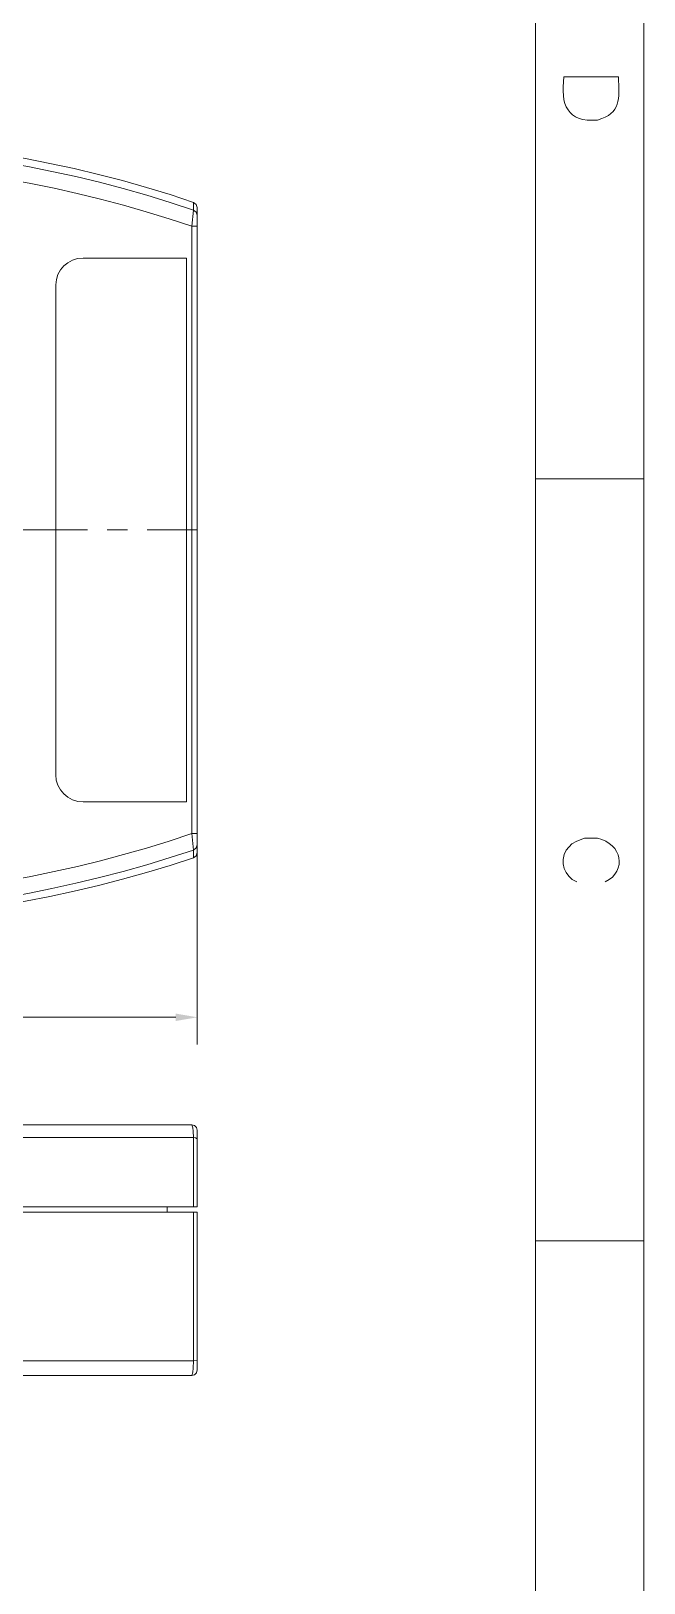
# Model space of a CAD drawing. Header units: millimetres. Extents: x 0 to 204, y 0 to 288.
# Drawn here: x 165 to 203.6, y 74.4 to 172.2 of the extents above; entities that cross this region are included whole.
import ezdxf

# ---------------------------------------------------------------- set-up
doc = ezdxf.new("R2010")
doc.units = ezdxf.units.MM

msp = doc.modelspace()

# ---------------------------------------------------------------- hatches: boundary and pattern name
h = msp.add_hatch(color=0)
h.dxf.hatch_style = 2
h.paths.add_polyline_path([(174.095833, 110.278333), (174.095833, 109.812667), (175.4505, 110.0455)])

# ---------------------------------------------------------------- linework, layer by layer
at = {"color": 0, "lineweight": 0}
for points in [[(203.581, 287.930167), (203.581, 0)], [(196.744167, 281.093333), (196.744167, 6.836833)], [(175.217667, 161.395833), (173.735038, 161.884426), (172.240416, 162.341491), (170.734774, 162.767044), (169.219083, 163.1611), (167.694316, 163.523675), (166.161444, 163.854784), (164.62144, 164.154443), (163.075276, 164.422667), (161.523923, 164.659471), (159.968355, 164.864872), (158.409541, 165.038885), (156.848456, 165.181525), (155.286071, 165.292807), (153.723357, 165.372748), (152.161287, 165.421363), (150.600833, 165.438667)], [(175.217667, 160.909), (173.751186, 161.392699), (172.275151, 161.845555), (170.79019, 162.267613), (169.296937, 162.658921), (167.79602, 163.019525), (166.288072, 163.349471), (164.773724, 163.648806), (163.253605, 163.917577), (161.728348, 164.15583), (160.198583, 164.363611), (158.664942, 164.540967), (157.128055, 164.687945), (155.588552, 164.80459), (154.047066, 164.89095), (152.504227, 164.947071), (150.960667, 164.973)], [(175.111833, 159.893), (173.677498, 160.364991), (172.237964, 160.807952), (170.793257, 161.221876), (169.343404, 161.606756), (167.888431, 161.962583), (166.428363, 162.28935), (164.963229, 162.587049), (163.493053, 162.855672), (162.017863, 163.095212), (160.537684, 163.30566), (159.052544, 163.487009), (157.562467, 163.639252), (156.067482, 163.76238), (154.567613, 163.856386), (153.062888, 163.921262), (151.553333, 163.957)], [(175.4505, 161.078333), (175.387, 161.268833), (175.217667, 161.395833)], [(175.217667, 161.395833), (175.217667, 160.909)], [(175.217667, 160.909), (175.111833, 159.893)], [(175.4505, 160.5915), (175.387, 160.782), (175.217667, 160.909)], [(175.4505, 161.078333), (175.4505, 120.438333)], [(175.111833, 159.893), (175.111833, 121.623667)], [(175.4505, 159.893), (175.111833, 159.893)], [(168.253833, 157.882167), (167.913449, 157.848488), (167.593384, 157.750388), (167.301488, 157.594649), (167.045614, 157.388057), (166.83361, 157.137396), (166.673328, 156.849448), (166.572619, 156.531), (166.539333, 156.188833)], [(174.773167, 157.882167), (168.253833, 157.882167)], [(174.773167, 123.613333), (174.773167, 157.882167)], [(166.539333, 156.188833), (166.539333, 125.327833)], [(196.744167, 143.975667), (203.581, 143.975667)], [(162.263667, 140.758333), (168.529, 140.758333)], [(169.777833, 140.758333), (171.047833, 140.758333)], [(172.296667, 140.758333), (175.4505, 140.758333)], [(166.539333, 125.327833), (166.570246, 124.9881), (166.67055, 124.668227), (166.83175, 124.376201), (167.045349, 124.12001), (167.302853, 123.907641), (167.595765, 123.74708), (167.91559, 123.646315), (168.253833, 123.613333)], [(168.253833, 123.613333), (174.773167, 123.613333)], [(151.553333, 117.559667), (153.053532, 117.588646), (154.55271, 117.648821), (156.050291, 117.739937), (157.545699, 117.861738), (159.038361, 118.013968), (160.5277, 118.196372), (162.013142, 118.408693), (163.494111, 118.650676), (164.970033, 118.922065), (166.440332, 119.222604), (167.904432, 119.552037), (169.36176, 119.910109), (170.811738, 120.296564), (172.253794, 120.711146), (173.687351, 121.153598), (175.111833, 121.623667)], [(175.4505, 121.623667), (175.111833, 121.623667)], [(175.111833, 121.623667), (175.217667, 120.5865)], [(201.146833, 118.575667), (201.389839, 118.719341), (201.592495, 118.882714), (201.755635, 119.062371), (201.880093, 119.254902), (201.966703, 119.456893), (202.0163, 119.664934), (202.029716, 119.87561), (202.007788, 120.085511), (201.951347, 120.291225), (201.861229, 120.489338), (201.738268, 120.676439), (201.583297, 120.849115), (201.39715, 121.003955), (201.180663, 121.137546), (200.934668, 121.246477), (200.66, 121.327333), (199.8345, 121.327333), (199.347667, 121.136833), (199.030167, 120.9675), (198.6915, 120.5865), (198.564829, 120.29398), (198.50138, 119.998215), (198.499357, 119.706709), (198.556959, 119.426964), (198.67239, 119.166483), (198.84385, 118.932771), (199.069542, 118.733331), (199.347667, 118.575667)], [(150.960667, 116.543667), (152.504824, 116.560893), (154.047906, 116.610916), (155.589338, 116.693436), (157.128551, 116.808151), (158.66497, 116.95476), (160.198025, 117.132964), (161.727144, 117.342461), (163.251753, 117.58295), (164.771282, 117.854131), (166.285158, 118.155703), (167.792809, 118.487365), (169.293662, 118.848816), (170.787147, 119.239756), (172.272691, 119.659884), (173.749721, 120.108899), (175.217667, 120.5865)], [(175.4505, 120.904), (175.387, 120.7135), (175.217667, 120.5865)], [(175.217667, 120.5865), (175.217667, 120.099667)], [(175.217667, 120.099667), (175.387, 120.226667), (175.4505, 120.438333)], [(175.4505, 120.5865), (175.4505, 108.331)], [(150.600833, 116.078), (152.156237, 116.090524), (153.715153, 116.13589), (155.276346, 116.213885), (156.838584, 116.324294), (158.400631, 116.466904), (159.961254, 116.6415), (161.519219, 116.84787), (163.073292, 117.085798), (164.622238, 117.355071), (166.164824, 117.655475), (167.699815, 117.986796), (169.225979, 118.34882), (170.742079, 118.741333), (172.246884, 119.164121), (173.739157, 119.61697), (175.217667, 120.099667)], [(174.095833, 110.0455), (144.102667, 110.0455)], [(151.553333, 103.272167), (175.111833, 103.272167)], [(175.4505, 102.9335), (175.408167, 103.102833), (175.281167, 103.229833), (175.111833, 103.272167)], [(175.111833, 103.272167), (175.175333, 103.081667), (175.1965, 102.87), (175.217667, 102.467833)], [(175.4505, 102.9335), (175.4505, 98.1075)], [(175.217667, 102.467833), (150.960667, 102.467833)], [(175.217667, 102.467833), (175.217667, 98.1075)], [(175.4505, 102.383167), (175.344667, 102.446667), (175.217667, 102.467833)], [(105.198333, 98.1075), (175.4505, 98.1075)], [(173.5455, 98.1075), (173.5455, 97.768833)], [(105.198333, 97.768833), (175.4505, 97.768833)], [(175.217667, 97.768833), (175.217667, 88.392)], [(175.4505, 97.768833), (175.4505, 87.8205)], [(196.744167, 95.969667), (203.581, 95.969667)], [(175.217667, 88.392), (150.262167, 88.392)], [(175.217667, 88.392), (175.1965, 87.926333), (175.175333, 87.6935), (175.111833, 87.481833)], [(175.4505, 88.434333), (175.217667, 88.392)], [(175.111833, 87.481833), (105.537, 87.481833)], [(175.111833, 87.481833), (175.281167, 87.524167), (175.408167, 87.651167), (175.4505, 87.8205)]]:
    msp.add_lwpolyline(points, dxfattribs=at)
msp.add_lwpolyline([(198.543333, 169.312167), (201.972333, 169.312167), (201.982008, 169.049082), (201.991113, 168.799768), (201.997148, 168.563915), (201.997618, 168.341212), (201.990023, 168.13135), (201.971868, 167.934018), (201.940654, 167.748907), (201.893884, 167.575706), (201.829061, 167.414106), (201.743686, 167.263796), (201.635262, 167.124466), (201.501292, 166.995806), (201.339279, 166.877506), (201.146724, 166.769256), (200.92113, 166.670747), (200.66, 166.581667), (200.320159, 166.564939), (200.013092, 166.577971), (199.737705, 166.619739), (199.492906, 166.68922), (199.277602, 166.785391), (199.0907, 166.907228), (198.931107, 167.053709), (198.79773, 167.22381), (198.689476, 167.416509), (198.605252, 167.630781), (198.543965, 167.865604), (198.504522, 168.119954), (198.485831, 168.392809), (198.486797, 168.683145), (198.506329, 168.989938)], close=True, dxfattribs=at)

doc.saveas('drawing.dxf')
